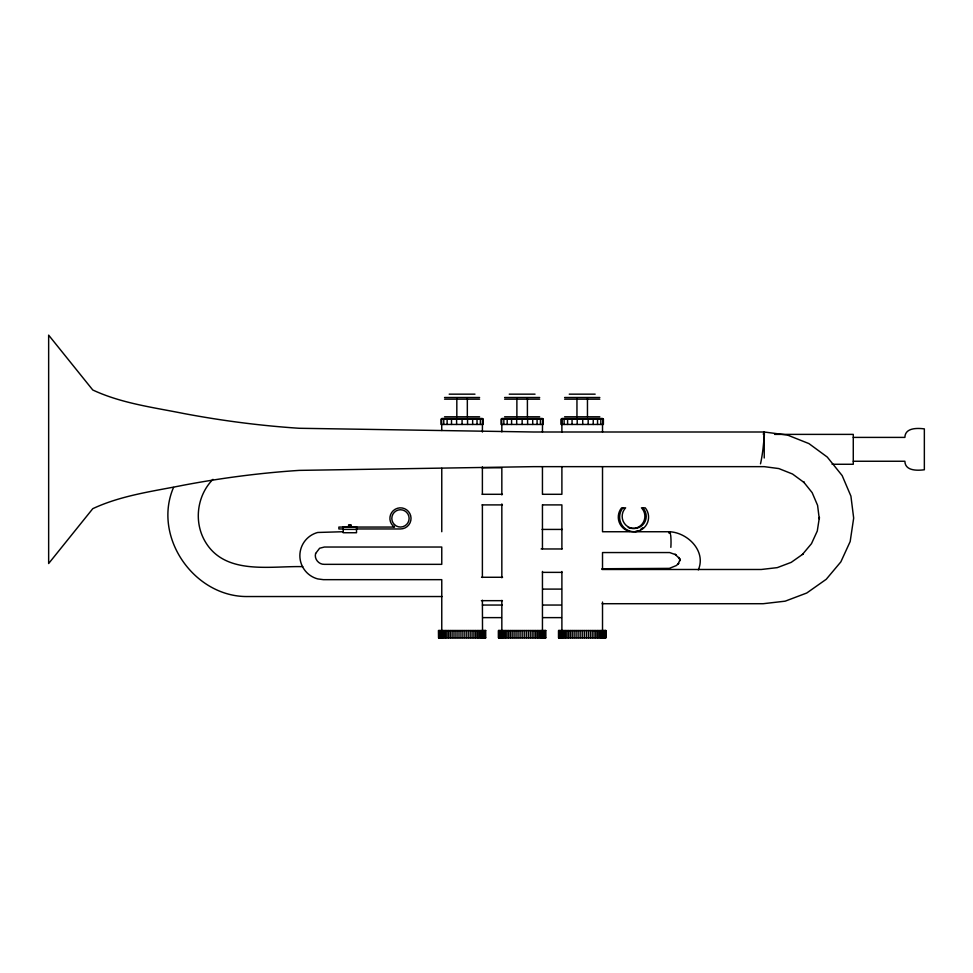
<?xml version="1.0" encoding="UTF-8"?>
<svg xmlns="http://www.w3.org/2000/svg" width="973" height="973" viewBox="0 0 973 973"><rect width="100%" height="100%" fill="white"/><g stroke="black" fill="none" stroke-linecap="round" stroke-linejoin="round"><path stroke-width="1.46" d="M602.518 466.858L602.518 531.745L669.667 531.745L669.473 532.401M670.154 533.751L670.288 533.119L670.433 533.812M679.786 560.947L680.249 559.244L677.865 564.425L678.813 563.306L676.247 565.581L669.351 568.378L601.922 568.755M698.322 569.886C706.386 551.253 687.887 532.705 669.667 531.745A10.399 1.362 -90 0 0 668.986 533.131M763.258 434.201L764.109 431.988A17.49 1.119 -82.5 0 1 764.231 437.084L762.978 449.161A16.991 1.082 -82.5 0 1 760.497 463.841M173.522 487.449C152.189 537.023 194.442 597.531 248.079 596.534L442.168 596.534M212.953 479.348C197.081 495.403 193.663 521.382 204.841 540.988C224.593 575.712 270.105 565.799 302.785 566.651M449.185 394.162L474.97 394.162M509.244 394.162L535.041 394.162M569.254 394.162L595.16 394.162M444.552 397.495L479.604 397.495M504.61 397.495L539.674 397.495M564.608 397.495L599.818 397.495M444.552 399.161L479.604 399.161M504.61 399.161L539.674 399.161M564.608 399.161L599.818 399.161M444.552 416.797L479.604 416.797M504.61 416.797L539.674 416.797M564.608 416.797L599.818 416.797M441.766 418.463L482.389 418.463M501.837 418.463L542.447 418.463M561.895 418.463L602.518 418.463M602.068 603.71L763.197 603.71L785.187 601.168L806.763 593.007L826.247 579.276L840.854 561.871L850.171 541.535L853.674 518.086L850.913 496.121L842.168 475.602L827.257 457.055L808.928 443.591L787.473 435.053L764.231 432L533.508 432L299.283 428.278C260.436 425.724 221.735 420.689 183.483 413.464C152.895 407.322 121.297 403.309 92.776 389.991L48.65 335.138L48.65 563.525L92.776 508.672C121.297 495.342 152.895 491.329 183.483 485.199C221.735 477.962 260.436 472.927 299.283 470.385L533.508 466.651L764.231 466.651L778.838 468.572L792.509 474.009L804.209 482.596L803.418 481.72L812.163 492.666L817.588 505.364L819.29 518.974L819.4 517.393L817.284 531.015L811.482 543.664L802.397 554.501L803.26 553.88L791.219 562.358L777.257 567.636L761.263 569.485L602.019 569.485M774.581 434.384L853.272 434.384L853.272 464.267L832.085 464.267M853.272 437.4L904.878 437.4C905.072 427.548 917.503 427.998 924.35 428.886L924.35 469.764C917.503 470.652 905.072 471.114 904.878 461.251L853.272 461.251M482.085 467.782L501.837 467.782L501.837 494.904M482.073 494.296L502.421 494.296M542.533 494.296L561.895 494.296L561.895 466.614M482.073 504.902L502.421 504.902M542.533 504.902L561.895 504.902L561.895 548.796M348.529 525.055L351.192 525.055M348.529 525.396L351.192 525.396M343.201 528.959L338.872 528.959L338.872 527.062L394.539 527.062L392.995 525.87A10.557 10.557 0 0 1 395.184 509.256A10.557 10.557 0 0 1 410.667 515.666A10.557 10.557 0 0 1 400.462 528.959L356.519 528.959M343.201 529.385L356.519 529.385M542.095 529.421L562.406 529.421M343.201 531.72L317.697 532.474A24.033 24.033 0 0 0 317.697 578.911L323.413 579.665L441.766 579.665L441.766 630.54M541.122 548.967L562.163 548.967M542.472 572.367L562.017 572.367M481.526 577.269L502.567 577.269M542.642 589.103L561.482 589.103M481.38 600.669L502.421 600.669M482.413 605.048L502.165 605.048M543.214 605.048L561.141 605.048M483.034 617.624L501.423 617.624M542.91 617.624L561.445 617.624M485.722 630.54L438.446 630.54L438.531 637.862L485.722 637.862M545.78 630.54L498.504 630.54L498.504 637.862L545.78 637.862M670.02 532.097L669.74 532.462M679.872 560.022L678.862 557.407L679.701 558.806L675.055 554.257L676.004 554.829L669.667 552.555L602.518 552.555L602.518 569.047M764.231 432L764.231 457.991M605.753 630.54L605.753 637.862M605.486 630.54L605.486 637.862M605.036 630.54L605.036 637.862M604.415 630.54L604.415 637.862M603.625 630.54L603.625 637.862M602.81 419.132L602.81 424.459M602.676 630.54L602.676 637.862M602.518 424.459L602.518 432.036M602.518 602.044L602.518 630.54M601.569 630.54L601.569 637.862M600.815 419.132L600.815 424.459M600.317 630.54L600.317 637.862M598.918 630.54L598.918 637.862M597.544 419.132L597.544 424.459M597.398 630.54L597.398 637.862M595.768 630.54L595.768 637.862M594.029 630.54L594.029 637.862M593.238 419.132L593.238 424.459M592.192 630.54L592.192 637.862M590.295 630.54L590.295 637.862M588.324 630.54L588.324 637.862M588.179 419.132L588.179 424.459M587.461 398.687L587.461 416.797M586.318 630.54L586.318 637.862M584.262 630.54L584.262 637.862M582.718 419.132L582.718 424.459M582.207 630.54L582.207 637.862M580.151 630.54L580.151 637.862M578.108 630.54L578.108 637.862M577.208 419.132L577.208 424.459M576.953 398.687L576.953 416.797M576.089 630.54L576.089 637.862M574.119 630.54L574.119 637.862M572.221 630.54L572.221 637.862M572.051 419.132L572.051 424.459M570.385 630.54L570.385 637.862M568.646 630.54L568.646 637.862M567.587 419.132L567.587 424.459M567.016 630.54L567.016 637.862M565.495 630.54L565.495 637.862M564.109 419.132L564.109 424.459M564.097 630.54L564.097 637.862M562.844 630.54L562.844 637.862M561.871 419.132L561.895 431.976M561.895 571.504L561.895 630.54M561.737 630.54L561.737 637.862M561.616 419.132L561.616 424.459M560.789 630.54L560.789 637.862M559.998 630.54L559.998 637.862M559.378 630.54L559.378 637.862M558.928 630.54L558.928 637.862M558.66 630.54L558.66 637.862M545.695 630.54L545.695 637.862M545.427 630.54L545.427 637.862M544.977 630.54L544.977 637.862M544.357 630.54L544.357 637.862M543.566 630.54L543.566 637.862M542.618 630.54L542.618 637.862M542.557 419.132L542.447 432.036M542.447 466.894L542.447 494.162M542.447 504.768L542.447 548.711M542.447 571.443L542.447 630.54M541.511 630.54L541.511 637.862M540.441 419.132L540.441 424.459M540.246 630.54L540.246 637.862M538.86 630.54L538.86 637.862M537.339 630.54L537.339 637.862M537.084 419.132L537.084 424.459M535.697 630.54L535.697 637.862M533.958 630.54L533.958 637.862M532.705 419.132L532.705 424.459M532.134 630.54L532.134 637.862M530.224 630.54L530.224 637.862M528.266 630.54L528.266 637.862M527.609 419.132L527.609 424.459M527.402 398.687L527.402 416.797M526.247 630.54L526.247 637.862M524.204 630.54L524.204 637.862M522.148 419.132L522.148 424.459M522.148 630.54L522.148 637.862M520.081 630.54L520.081 637.862M518.037 630.54L518.037 637.862M516.882 398.687L516.882 416.797M516.675 419.132L516.675 424.459M516.031 630.54L516.031 637.862M514.06 630.54L514.06 637.862M512.151 630.54L512.151 637.862M511.579 419.132L511.579 424.459M510.326 630.54L510.326 637.862M508.587 630.54L508.587 637.862M507.201 419.132L507.201 424.459M506.945 630.54L506.945 637.862M505.425 630.54L505.425 637.862M504.038 630.54L504.038 637.862M503.844 419.132L503.844 424.459M502.786 630.54L502.786 637.862M501.837 424.459L501.837 431.89M501.837 503.953L501.837 577.792M501.837 600.402L501.837 630.54M501.727 419.132L501.727 424.459M501.667 630.54L501.667 637.862M500.718 630.54L500.718 637.862M499.927 630.54L499.927 637.862M499.307 630.54L499.307 637.862M498.869 630.54L498.869 637.862M498.59 630.54L498.59 637.862M485.624 630.54L485.624 637.862M485.357 630.54L485.357 637.862M484.907 630.54L484.907 637.862M484.286 630.54L484.286 637.862M483.496 630.54L483.496 637.862M482.486 419.132L482.389 432.036M482.389 466.894L482.389 494.162M482.389 504.768L482.389 577.512M482.389 600.232L482.547 637.862M481.44 630.54L481.44 637.862M480.382 419.132L480.382 424.459M480.188 630.54L480.188 637.862M478.789 630.54L478.789 637.862M477.269 630.54L477.269 637.862M477.025 419.132L477.025 424.459M475.639 630.54L475.639 637.862M473.9 630.54L473.9 637.862M472.647 419.132L472.647 424.459M472.063 630.54L472.063 637.862M470.166 630.54L470.166 637.862M468.195 630.54L468.195 637.862M467.551 419.132L467.551 424.459M467.332 398.687L467.332 416.797M466.189 630.54L466.189 637.862M464.133 630.54L464.133 637.862M462.078 419.132L462.078 424.459M462.078 630.54L462.078 637.862M460.022 630.54L460.022 637.862M457.979 630.54L457.979 637.862M456.824 398.687L456.824 416.797M456.605 419.132L456.605 424.459M455.96 630.54L455.96 637.862M453.99 630.54L453.99 637.862M452.092 630.54L452.092 637.862M451.508 419.132L451.508 424.459M450.256 630.54L450.256 637.862M448.517 630.54L448.517 637.862M447.13 419.132L447.13 424.459M446.887 630.54L446.887 637.862M445.366 630.54L445.366 637.862M443.968 630.54L443.968 637.862M443.773 419.132L443.773 424.459M442.715 630.54L442.715 637.862M441.669 419.132L441.766 430.504M441.766 468.268L441.766 531.72M441.608 630.54L441.608 637.862M440.66 630.54L440.66 637.862M439.869 630.54L439.869 637.862M439.249 630.54L439.249 637.862M438.799 630.54L438.799 637.862M670.628 534.785A10.399 1.362 -90 0 1 670.847 547.349M642.679 527.792A14.595 14.473 -90 0 1 640.526 529.47M638.106 530.723A14.595 14.473 -90 0 1 635.491 531.489M630.066 531.489A14.595 14.473 -90 0 1 621.613 507.845L625.615 507.845A12.138 12.029 -90 0 0 625.712 524.958A12.138 12.029 -90 0 0 642.679 524.958A12.138 12.029 -90 0 0 642.788 507.845M628.29 527.561A12.138 12.029 -90 0 0 641.462 507.845L645.257 507.845A14.595 14.473 -90 0 1 644.004 527.792A14.595 14.473 -90 0 1 624.192 527.792A14.595 14.473 -90 0 1 622.939 507.845M315.617 553.467C314.036 558.928 318.803 564.62 324.41 564.34L441.766 564.34L441.766 547.033L324.41 547.033L319.618 548.249L315.617 553.467M483.216 419.132L440.951 419.132L440.951 424.459L483.216 424.459L483.216 419.132M543.275 419.132L501.01 419.132L501.01 424.459L543.275 424.459L543.275 419.132M603.394 419.132L561.02 419.132L561.02 424.459L603.394 424.459L603.394 419.132M356.519 526.721L343.201 526.721L343.201 532.742L356.519 532.742L356.519 526.721M605.851 630.54L558.575 630.54L558.575 637.862L605.851 637.862L605.851 630.54M394.442 524.617A8.66 8.66 0 0 0 408.855 520.506A8.66 8.66 0 0 0 398.091 510.071A8.66 8.66 0 0 0 394.442 524.617"/></g></svg>
